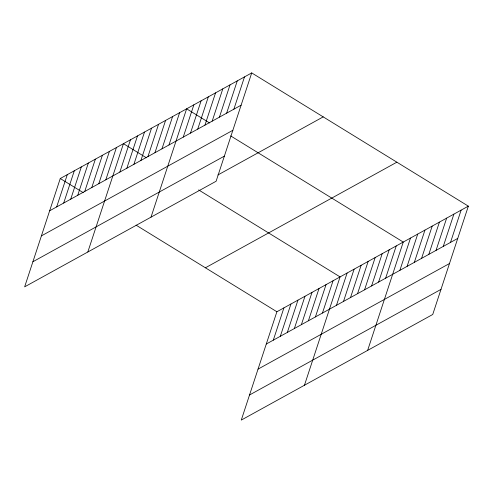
<?xml version="1.0" encoding="UTF-8"?>
<svg xmlns="http://www.w3.org/2000/svg" width="493" height="493" viewBox="0 0 493 493"><rect width="100%" height="100%" fill="white"/><g stroke="black" fill="none" stroke-linecap="round" stroke-linejoin="round"><path stroke-width="0.74" d="M251.72 72.915L60.263 178.521L24.65 286.846L216.107 181.245L251.72 72.915L468.35 206.154L432.737 314.479L241.28 420.085L276.893 311.755L468.35 206.154M56.677 206.918L67.288 174.645M63.696 203.048L74.307 170.775M70.715 199.172L81.327 166.905M77.734 195.302L88.346 163.029M84.753 191.432L95.365 159.159M91.778 187.556L102.384 155.289M98.797 183.686L109.409 151.413M105.816 179.816L116.428 147.543M87.828 251.997L123.447 143.673L146.427 157.803M119.854 172.069L130.466 139.796M126.874 168.199L137.485 135.926M133.899 164.323L144.504 132.056M140.918 160.453L151.53 128.18M147.937 156.583L158.549 124.31M154.956 152.707L165.568 120.44M161.975 148.837L172.587 116.564M168.994 144.967L179.606 112.694M151.012 217.148L186.625 108.824L209.605 122.954M183.248 137.103L193.86 104.83M190.483 133.116L201.095 100.843M197.718 129.123L208.323 96.856M204.946 125.136L215.558 92.863M212.181 121.142L222.793 88.876M219.416 117.155L230.021 84.882M226.644 113.168L237.256 80.895M233.879 109.175L244.491 76.908M273.301 340.158L283.913 307.885M280.326 336.288L290.932 304.015M287.345 332.411L297.951 300.138M294.364 328.541L304.976 296.268M301.383 324.671L311.995 292.398M308.402 320.795L319.014 288.522M315.421 316.925L326.033 284.652M322.447 313.055L333.052 280.782M304.458 385.236L340.071 276.906L198.648 189.922M336.485 305.309L347.097 273.036M343.504 301.439L354.116 269.166M350.523 297.562L361.135 265.289M357.542 293.692L368.154 261.419M364.561 289.822L375.173 257.549M371.586 285.946L382.192 253.673M378.606 282.076L389.217 249.803M385.625 278.206L396.236 245.933M367.636 350.387L403.256 242.057L230.669 135.908M399.878 270.343L410.49 238.07M407.107 266.349L417.719 234.083M414.342 262.362L424.954 230.089M421.577 258.375L432.188 226.102M428.811 254.382L439.417 222.115M436.04 250.395L446.652 218.122M443.275 246.408L453.887 214.135M450.51 242.414L461.115 210.141M49.657 210.788L241.114 105.188M41.406 235.888L232.862 130.288M32.902 261.746L224.358 156.145M217.906 174.966L323.211 116.884M205.408 267.791L396.865 162.185M266.282 344.028L457.738 238.427M258.03 369.128L449.487 263.527M249.532 394.985L440.988 289.385M60.263 178.521L83.243 192.652M136.086 225.153L276.893 311.755"/></g></svg>
